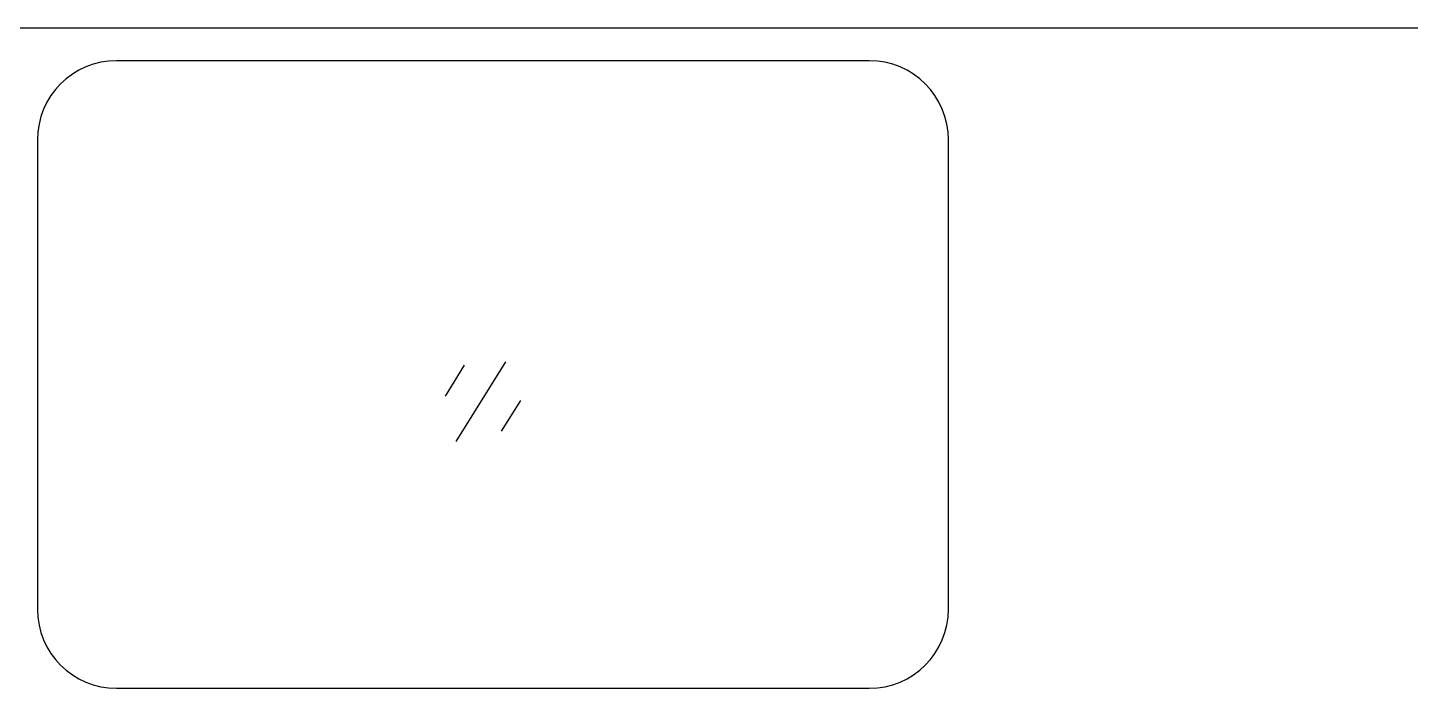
# Model space of a CAD drawing. Extents: x 39751 to 116307, y -36149 to -14965.
# Drawn here: x 53211 to 55305, y -19306 to -18306 of the extents above; entities that cross this region are included whole.
import ezdxf

# ---------------------------------------------------------------- set-up
doc = ezdxf.new("R2010")
doc.units = 0
doc.header["$LTSCALE"] = 1500
doc.layers.add('confine0', color=7, linetype='Continuous')

msp = doc.modelspace()

# ---------------------------------------------------------------- linework, layer by layer
msp.add_line((45205.7, -18306), (67135.7, -18306))
at = {"layer": 'confine0'}
for p, q in [((54485.7, -18356), (53345.7, -18356)), ((53225.7, -18476), (53225.7, -19186)), ((54605.7, -19186), (54605.7, -18476)), ((53345.7, -19306), (54485.7, -19306))]:
    msp.add_line(p, q, dxfattribs=at)
at = {"layer": 'confine0', "color": 0}
for p, q in [((53843.8, -18863.6), (53872.8, -18817.1)), ((53859.8, -18932.4), (53935.1, -18811.7)), ((53928.7, -18916.6), (53957.7, -18870.1))]:
    msp.add_line(p, q, dxfattribs=at)
at = {"layer": 'confine0'}
for centre, start, end in [((53345.7, -18476), 90, 180), ((54485.7, -18476), 0, 90), ((53345.7, -19186), 180, 270), ((54485.7, -19186), 270, 0)]:
    msp.add_arc(centre, 120, start, end, dxfattribs=at)

doc.saveas('drawing.dxf')
